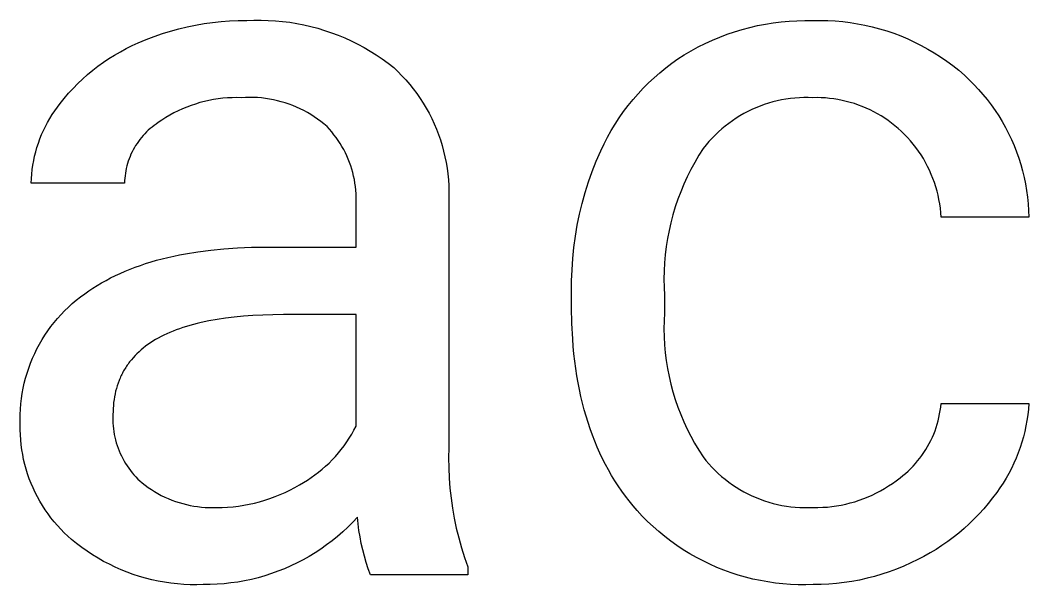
# Model space of a CAD drawing. Header units: millimetres. Extents: x -962 to 3068, y -237 to 2578.
# Drawn here: x 2942.04 to 2981.81, y 119.1 to 141.36 of the extents above; entities that cross this region are included whole.
import ezdxf

# ---------------------------------------------------------------- set-up
doc = ezdxf.new("R2010")
doc.units = ezdxf.units.MM
doc.header["$MEASUREMENT"] = 0
doc.layers.add('Domyślny', color=7, linetype='Continuous', true_color=0x000000)

msp = doc.modelspace()

# ---------------------------------------------------------------- linework, layer by layer
at = {"layer": 'Domyślny'}
for p, q in [((2948.953, 141.165), (2949.287, 141.222)), ((2949.287, 141.222), (2949.623, 141.268)), ((2949.623, 141.268), (2949.959, 141.304)), ((2949.959, 141.304), (2950.297, 141.328)), ((2950.297, 141.328), (2950.636, 141.34)), ((2950.636, 141.34), (2950.974, 141.342)), ((2950.974, 141.342), (2951.257, 141.354)), ((2951.257, 141.354), (2951.54, 141.357)), ((2951.54, 141.357), (2951.822, 141.349)), ((2951.822, 141.349), (2952.105, 141.333)), ((2952.105, 141.333), (2952.386, 141.307)), ((2952.386, 141.307), (2952.667, 141.272)), ((2952.667, 141.272), (2952.946, 141.227)), ((2952.946, 141.227), (2953.224, 141.173)), ((2971.426, 141.201), (2971.735, 141.251)), ((2971.735, 141.251), (2972.045, 141.29)), ((2972.045, 141.29), (2972.357, 141.319)), ((2972.357, 141.319), (2972.669, 141.337)), ((2972.669, 141.337), (2972.982, 141.345)), ((2972.982, 141.345), (2973.294, 141.342)), ((2973.294, 141.342), (2973.59, 141.347)), ((2973.59, 141.347), (2973.886, 141.342)), ((2973.886, 141.342), (2974.182, 141.326)), ((2974.182, 141.326), (2974.476, 141.3)), ((2974.476, 141.3), (2974.77, 141.264)), ((2974.77, 141.264), (2975.062, 141.218)), ((2975.062, 141.218), (2975.353, 141.162)), ((2947.323, 140.716), (2947.643, 140.827)), ((2947.643, 140.827), (2947.966, 140.928)), ((2947.966, 140.928), (2948.292, 141.017)), ((2948.292, 141.017), (2948.622, 141.097)), ((2948.622, 141.097), (2948.953, 141.165)), ((2953.224, 141.173), (2953.499, 141.109)), ((2953.499, 141.109), (2953.773, 141.037)), ((2953.773, 141.037), (2954.043, 140.955)), ((2954.043, 140.955), (2954.311, 140.864)), ((2954.311, 140.864), (2954.576, 140.765)), ((2969.917, 140.799), (2970.213, 140.9)), ((2970.213, 140.9), (2970.512, 140.99)), ((2970.512, 140.99), (2970.814, 141.071)), ((2970.814, 141.071), (2971.119, 141.141)), ((2971.119, 141.141), (2971.426, 141.201)), ((2975.353, 141.162), (2975.641, 141.096)), ((2975.641, 141.096), (2975.927, 141.02)), ((2975.927, 141.02), (2976.211, 140.934)), ((2976.211, 140.934), (2976.491, 140.839)), ((2976.491, 140.839), (2976.767, 140.734)), ((2946.455, 140.354), (2946.695, 140.462)), ((2946.695, 140.462), (2947.007, 140.594)), ((2947.007, 140.594), (2947.323, 140.716)), ((2954.576, 140.765), (2954.837, 140.656)), ((2954.837, 140.656), (2955.094, 140.539)), ((2955.094, 140.539), (2955.348, 140.413)), ((2968.77, 140.3), (2969.051, 140.439)), ((2969.051, 140.439), (2969.335, 140.569)), ((2969.335, 140.569), (2969.624, 140.689)), ((2969.624, 140.689), (2969.917, 140.799)), ((2976.767, 140.734), (2977.04, 140.619)), ((2977.04, 140.619), (2977.309, 140.495)), ((2977.309, 140.495), (2977.573, 140.362)), ((2945.759, 139.982), (2945.987, 140.114)), ((2945.987, 140.114), (2946.219, 140.238)), ((2946.219, 140.238), (2946.455, 140.354)), ((2955.348, 140.413), (2955.597, 140.279)), ((2955.597, 140.279), (2955.841, 140.137)), ((2955.841, 140.137), (2956.081, 139.986)), ((2968.225, 139.994), (2968.495, 140.152)), ((2968.495, 140.152), (2968.77, 140.3)), ((2977.573, 140.362), (2977.833, 140.22)), ((2977.833, 140.22), (2978.087, 140.069)), ((2978.087, 140.069), (2978.336, 139.909)), ((2945.105, 139.542), (2945.318, 139.696)), ((2945.318, 139.696), (2945.536, 139.843)), ((2945.536, 139.843), (2945.759, 139.982)), ((2956.081, 139.986), (2956.315, 139.828)), ((2956.315, 139.828), (2956.544, 139.661)), ((2956.544, 139.661), (2956.767, 139.488)), ((2967.493, 139.476), (2967.731, 139.657)), ((2967.731, 139.657), (2967.975, 139.83)), ((2967.975, 139.83), (2968.225, 139.994)), ((2978.336, 139.909), (2978.58, 139.741)), ((2978.58, 139.741), (2978.818, 139.565)), ((2944.695, 139.212), (2944.897, 139.381)), ((2944.897, 139.381), (2945.105, 139.542)), ((2956.767, 139.488), (2956.933, 139.33)), ((2956.933, 139.33), (2957.094, 139.167)), ((2967.035, 139.089), (2967.261, 139.286)), ((2967.261, 139.286), (2967.493, 139.476)), ((2978.818, 139.565), (2979.049, 139.38)), ((2979.049, 139.38), (2979.274, 139.188)), ((2944.124, 138.668), (2944.308, 138.856)), ((2944.308, 138.856), (2944.498, 139.037)), ((2944.498, 139.037), (2944.695, 139.212)), ((2957.094, 139.167), (2957.249, 138.999)), ((2957.249, 138.999), (2957.398, 138.825)), ((2957.398, 138.825), (2957.541, 138.647)), ((2966.606, 138.673), (2966.817, 138.885)), ((2966.817, 138.885), (2967.035, 139.089)), ((2979.274, 139.188), (2979.466, 139.008)), ((2979.466, 139.008), (2979.652, 138.822)), ((2943.775, 138.274), (2943.946, 138.474)), ((2943.946, 138.474), (2944.124, 138.668)), ((2957.541, 138.647), (2957.678, 138.463)), ((2957.678, 138.463), (2957.809, 138.275)), ((2966.205, 138.228), (2966.402, 138.454)), ((2966.402, 138.454), (2966.606, 138.673)), ((2979.652, 138.822), (2979.832, 138.63)), ((2979.832, 138.63), (2980.005, 138.431)), ((2980.005, 138.431), (2980.171, 138.227)), ((2943.502, 137.927), (2943.611, 138.068)), ((2943.611, 138.068), (2943.775, 138.274)), ((2948.948, 138.052), (2948.774, 137.993)), ((2949.124, 138.105), (2948.948, 138.052)), ((2949.301, 138.151), (2949.124, 138.105)), ((2949.48, 138.192), (2949.301, 138.151)), ((2949.661, 138.226), (2949.48, 138.192)), ((2949.842, 138.254), (2949.661, 138.226)), ((2950.024, 138.276), (2949.842, 138.254)), ((2950.207, 138.292), (2950.024, 138.276)), ((2950.391, 138.301), (2950.207, 138.292)), ((2950.574, 138.304), (2950.391, 138.301)), ((2950.758, 138.301), (2950.574, 138.304)), ((2950.917, 138.31), (2950.758, 138.301)), ((2951.076, 138.313), (2950.917, 138.31)), ((2951.235, 138.311), (2951.076, 138.313)), ((2951.394, 138.304), (2951.235, 138.311)), ((2951.553, 138.29), (2951.394, 138.304)), ((2951.711, 138.272), (2951.553, 138.29)), ((2951.868, 138.248), (2951.711, 138.272)), ((2952.025, 138.218), (2951.868, 138.248)), ((2952.18, 138.183), (2952.025, 138.218)), ((2952.334, 138.143), (2952.18, 138.183)), ((2952.487, 138.097), (2952.334, 138.143)), ((2952.638, 138.046), (2952.487, 138.097)), ((2952.787, 137.99), (2952.638, 138.046)), ((2957.809, 138.275), (2957.933, 138.083)), ((2957.933, 138.083), (2958.05, 137.887)), ((2966.017, 137.996), (2966.205, 138.228)), ((2971.381, 138.03), (2971.214, 137.97)), ((2971.549, 138.085), (2971.381, 138.03)), ((2971.719, 138.133), (2971.549, 138.085)), ((2971.89, 138.176), (2971.719, 138.133)), ((2972.063, 138.213), (2971.89, 138.176)), ((2972.237, 138.244), (2972.063, 138.213)), ((2972.412, 138.268), (2972.237, 138.244)), ((2972.588, 138.287), (2972.412, 138.268)), ((2972.764, 138.3), (2972.588, 138.287)), ((2972.941, 138.306), (2972.764, 138.3)), ((2973.118, 138.307), (2972.941, 138.306)), ((2973.294, 138.301), (2973.118, 138.307)), ((2973.461, 138.303), (2973.294, 138.301)), ((2973.627, 138.299), (2973.461, 138.303)), ((2973.793, 138.289), (2973.627, 138.299)), ((2973.959, 138.274), (2973.793, 138.289)), ((2974.124, 138.253), (2973.959, 138.274)), ((2974.288, 138.227), (2974.124, 138.253)), ((2974.452, 138.195), (2974.288, 138.227)), ((2974.614, 138.157), (2974.452, 138.195)), ((2974.775, 138.115), (2974.614, 138.157)), ((2974.934, 138.066), (2974.775, 138.115)), ((2975.092, 138.012), (2974.934, 138.066)), ((2980.171, 138.227), (2980.33, 138.017)), ((2943.203, 137.482), (2943.298, 137.634)), ((2943.298, 137.634), (2943.397, 137.782)), ((2943.397, 137.782), (2943.502, 137.927)), ((2948.102, 137.7), (2947.941, 137.612)), ((2948.266, 137.782), (2948.102, 137.7)), ((2948.433, 137.858), (2948.266, 137.782)), ((2948.603, 137.928), (2948.433, 137.858)), ((2948.774, 137.993), (2948.603, 137.928)), ((2952.934, 137.929), (2952.787, 137.99)), ((2953.078, 137.862), (2952.934, 137.929)), ((2953.221, 137.791), (2953.078, 137.862)), ((2953.361, 137.715), (2953.221, 137.791)), ((2953.498, 137.634), (2953.361, 137.715)), ((2953.632, 137.548), (2953.498, 137.634)), ((2958.05, 137.887), (2958.161, 137.686)), ((2958.161, 137.686), (2958.265, 137.482)), ((2965.664, 137.513), (2965.836, 137.757)), ((2965.836, 137.757), (2966.017, 137.996)), ((2970.573, 137.673), (2970.42, 137.585)), ((2970.73, 137.755), (2970.573, 137.673)), ((2970.889, 137.832), (2970.73, 137.755)), ((2971.05, 137.904), (2970.889, 137.832)), ((2971.214, 137.97), (2971.05, 137.904)), ((2975.247, 137.953), (2975.092, 138.012)), ((2975.401, 137.889), (2975.247, 137.953)), ((2975.552, 137.82), (2975.401, 137.889)), ((2975.701, 137.745), (2975.552, 137.82)), ((2975.847, 137.665), (2975.701, 137.745)), ((2975.99, 137.581), (2975.847, 137.665)), ((2980.33, 138.017), (2980.482, 137.802)), ((2980.482, 137.802), (2980.627, 137.582)), ((2943.031, 137.169), (2943.115, 137.327)), ((2943.115, 137.327), (2943.203, 137.482)), ((2947.395, 137.262), (2947.315, 137.205)), ((2947.476, 137.317), (2947.395, 137.262)), ((2947.628, 137.42), (2947.476, 137.317)), ((2947.782, 137.519), (2947.628, 137.42)), ((2947.941, 137.612), (2947.782, 137.519)), ((2953.763, 137.458), (2953.632, 137.548)), ((2953.891, 137.363), (2953.763, 137.458)), ((2954.016, 137.264), (2953.891, 137.363)), ((2954.137, 137.161), (2954.016, 137.264)), ((2958.265, 137.482), (2958.362, 137.275)), ((2958.362, 137.275), (2958.452, 137.065)), ((2965.345, 137.006), (2965.5, 137.262)), ((2965.5, 137.262), (2965.664, 137.513)), ((2969.979, 137.29), (2969.84, 137.182)), ((2970.123, 137.394), (2969.979, 137.29)), ((2970.27, 137.492), (2970.123, 137.394)), ((2970.42, 137.585), (2970.27, 137.492)), ((2976.131, 137.492), (2975.99, 137.581)), ((2976.268, 137.398), (2976.131, 137.492)), ((2976.402, 137.299), (2976.268, 137.398)), ((2976.533, 137.196), (2976.402, 137.299)), ((2980.627, 137.582), (2980.763, 137.357)), ((2980.763, 137.357), (2980.892, 137.127)), ((2942.814, 136.679), (2942.881, 136.845)), ((2942.881, 136.845), (2942.953, 137.008)), ((2942.953, 137.008), (2943.031, 137.169)), ((2946.95, 136.881), (2946.884, 136.809)), ((2947.018, 136.95), (2946.95, 136.881)), ((2947.089, 137.018), (2947.018, 136.95)), ((2947.163, 137.083), (2947.089, 137.018)), ((2947.238, 137.145), (2947.163, 137.083)), ((2947.315, 137.205), (2947.238, 137.145)), ((2954.232, 137.058), (2954.137, 137.161)), ((2954.324, 136.952), (2954.232, 137.058)), ((2954.412, 136.843), (2954.324, 136.952)), ((2954.497, 136.731), (2954.412, 136.843)), ((2958.452, 137.065), (2958.534, 136.851)), ((2958.534, 136.851), (2958.609, 136.635)), ((2965.199, 136.745), (2965.345, 137.006)), ((2969.572, 136.952), (2969.444, 136.83)), ((2969.704, 137.069), (2969.572, 136.952)), ((2969.84, 137.182), (2969.704, 137.069)), ((2976.66, 137.088), (2976.533, 137.196)), ((2976.784, 136.977), (2976.66, 137.088)), ((2976.908, 136.856), (2976.784, 136.977)), ((2977.029, 136.731), (2976.908, 136.856)), ((2980.892, 137.127), (2981.013, 136.893)), ((2981.013, 136.893), (2981.126, 136.656)), ((2942.698, 136.341), (2942.753, 136.511)), ((2942.753, 136.511), (2942.814, 136.679)), ((2946.644, 136.499), (2946.591, 136.417)), ((2946.7, 136.58), (2946.644, 136.499)), ((2946.758, 136.658), (2946.7, 136.58)), ((2946.82, 136.734), (2946.758, 136.658)), ((2946.884, 136.809), (2946.82, 136.734)), ((2954.577, 136.617), (2954.497, 136.731)), ((2954.654, 136.499), (2954.577, 136.617)), ((2954.727, 136.379), (2954.654, 136.499)), ((2958.609, 136.635), (2958.677, 136.416)), ((2964.933, 136.209), (2965.061, 136.48)), ((2965.061, 136.48), (2965.199, 136.745)), ((2969.086, 136.438), (2968.976, 136.3)), ((2969.201, 136.573), (2969.086, 136.438)), ((2969.32, 136.703), (2969.201, 136.573)), ((2969.444, 136.83), (2969.32, 136.703)), ((2977.145, 136.601), (2977.029, 136.731)), ((2977.256, 136.468), (2977.145, 136.601)), ((2977.363, 136.331), (2977.256, 136.468)), ((2981.126, 136.656), (2981.231, 136.414)), ((2942.606, 135.996), (2942.649, 136.169)), ((2942.649, 136.169), (2942.698, 136.341)), ((2946.406, 136.072), (2946.368, 135.982)), ((2946.448, 136.161), (2946.406, 136.072)), ((2946.493, 136.248), (2946.448, 136.161)), ((2946.54, 136.333), (2946.493, 136.248)), ((2946.591, 136.417), (2946.54, 136.333)), ((2954.795, 136.257), (2954.727, 136.379)), ((2954.86, 136.133), (2954.795, 136.257)), ((2954.92, 136.006), (2954.86, 136.133)), ((2958.677, 136.416), (2958.737, 136.195)), ((2958.737, 136.195), (2958.79, 135.973)), ((2964.758, 135.804), (2964.933, 136.209)), ((2968.976, 136.3), (2968.804, 136.029)), ((2977.465, 136.19), (2977.363, 136.331)), ((2977.562, 136.046), (2977.465, 136.19)), ((2977.654, 135.899), (2977.562, 136.046)), ((2981.231, 136.414), (2981.328, 136.169)), ((2981.328, 136.169), (2981.416, 135.921)), ((2942.513, 135.468), (2942.538, 135.645)), ((2942.538, 135.645), (2942.569, 135.821)), ((2942.569, 135.821), (2942.606, 135.996)), ((2946.27, 135.705), (2946.244, 135.611)), ((2946.3, 135.799), (2946.27, 135.705)), ((2946.332, 135.891), (2946.3, 135.799)), ((2946.368, 135.982), (2946.332, 135.891)), ((2954.975, 135.877), (2954.92, 136.006)), ((2955.027, 135.747), (2954.975, 135.877)), ((2955.074, 135.615), (2955.027, 135.747)), ((2958.79, 135.973), (2958.835, 135.748)), ((2958.835, 135.748), (2958.872, 135.522)), ((2964.597, 135.394), (2964.758, 135.804)), ((2968.641, 135.752), (2968.488, 135.471)), ((2968.804, 136.029), (2968.641, 135.752)), ((2977.74, 135.748), (2977.654, 135.899)), ((2977.822, 135.594), (2977.74, 135.748)), ((2981.416, 135.921), (2981.495, 135.67)), ((2981.495, 135.67), (2981.566, 135.416)), ((2942.482, 135.112), (2942.494, 135.29)), ((2942.494, 135.29), (2942.513, 135.468)), ((2946.185, 135.323), (2946.172, 135.226)), ((2946.201, 135.42), (2946.185, 135.323)), ((2946.221, 135.516), (2946.201, 135.42)), ((2946.244, 135.611), (2946.221, 135.516)), ((2955.116, 135.481), (2955.074, 135.615)), ((2955.154, 135.346), (2955.116, 135.481)), ((2955.187, 135.21), (2955.154, 135.346)), ((2958.872, 135.522), (2958.902, 135.295)), ((2958.902, 135.295), (2958.923, 135.067)), ((2964.45, 134.978), (2964.597, 135.394)), ((2968.488, 135.471), (2968.345, 135.184)), ((2977.898, 135.438), (2977.822, 135.594)), ((2977.968, 135.279), (2977.898, 135.438)), ((2978.033, 135.118), (2977.968, 135.279)), ((2981.566, 135.416), (2981.628, 135.16)), ((2942.475, 134.934), (2942.482, 135.112)), ((2946.152, 134.934), (2942.475, 134.934)), ((2946.155, 135.031), (2946.152, 134.934)), ((2946.162, 135.129), (2946.155, 135.031)), ((2946.172, 135.226), (2946.162, 135.129)), ((2955.215, 135.073), (2955.187, 135.21)), ((2955.239, 134.935), (2955.215, 135.073)), ((2955.258, 134.796), (2955.239, 134.935)), ((2958.923, 135.067), (2958.937, 134.839)), ((2964.317, 134.557), (2964.45, 134.978)), ((2968.211, 134.892), (2968.087, 134.596)), ((2968.345, 135.184), (2968.211, 134.892)), ((2978.092, 134.955), (2978.033, 135.118)), ((2978.145, 134.789), (2978.092, 134.955)), ((2981.628, 135.16), (2981.681, 134.903)), ((2981.681, 134.903), (2981.726, 134.643)), ((2955.273, 134.656), (2955.258, 134.796)), ((2955.283, 134.517), (2955.273, 134.656)), ((2955.288, 134.376), (2955.283, 134.517)), ((2958.937, 134.839), (2958.944, 134.61)), ((2958.944, 134.61), (2958.942, 134.381)), ((2964.199, 134.132), (2964.317, 134.557)), ((2968.087, 134.596), (2967.974, 134.296)), ((2978.193, 134.622), (2978.145, 134.789)), ((2978.235, 134.454), (2978.193, 134.622)), ((2978.271, 134.284), (2978.235, 134.454)), ((2981.726, 134.643), (2981.761, 134.382)), ((2955.283, 134.096), (2955.288, 134.236)), ((2955.283, 132.409), (2955.283, 134.096)), ((2955.288, 134.236), (2955.288, 134.376)), ((2958.942, 134.381), (2958.942, 124.504)), ((2964.096, 133.704), (2964.199, 134.132)), ((2967.974, 134.296), (2967.871, 133.992)), ((2978.301, 134.113), (2978.271, 134.284)), ((2978.325, 133.94), (2978.301, 134.113)), ((2981.761, 134.382), (2981.788, 134.12)), ((2981.788, 134.12), (2981.806, 133.857)), ((2964.006, 133.272), (2964.096, 133.704)), ((2967.778, 133.685), (2967.696, 133.374)), ((2967.871, 133.992), (2967.778, 133.685)), ((2978.343, 133.768), (2978.325, 133.94)), ((2978.355, 133.594), (2978.343, 133.768)), ((2981.806, 133.857), (2981.814, 133.594)), ((2963.932, 132.837), (2964.006, 133.272)), ((2967.696, 133.374), (2967.625, 133.062)), ((2981.814, 133.594), (2978.355, 133.594)), ((2967.625, 133.062), (2967.564, 132.746)), ((2963.873, 132.4), (2963.932, 132.837)), ((2967.564, 132.746), (2967.514, 132.43)), ((2948.091, 132.057), (2948.324, 132.106)), ((2948.324, 132.106), (2948.562, 132.151)), ((2948.562, 132.151), (2949.049, 132.23)), ((2949.049, 132.23), (2949.552, 132.294)), ((2949.552, 132.294), (2950.071, 132.345)), ((2950.071, 132.345), (2950.606, 132.381)), ((2950.606, 132.381), (2951.158, 132.402)), ((2951.158, 132.402), (2951.726, 132.409)), ((2951.726, 132.409), (2955.283, 132.409)), ((2963.829, 131.961), (2963.873, 132.4)), ((2967.475, 132.111), (2967.447, 131.791)), ((2967.514, 132.43), (2967.475, 132.111)), ((2946.57, 131.617), (2946.776, 131.691)), ((2946.776, 131.691), (2946.985, 131.761)), ((2946.985, 131.761), (2947.198, 131.827)), ((2947.198, 131.827), (2947.415, 131.89)), ((2947.415, 131.89), (2947.636, 131.95)), ((2947.636, 131.95), (2947.862, 132.005)), ((2947.862, 132.005), (2948.091, 132.057)), ((2963.799, 131.521), (2963.829, 131.961)), ((2967.447, 131.791), (2967.43, 131.471)), ((2945.605, 131.195), (2945.79, 131.287)), ((2945.79, 131.287), (2945.979, 131.375)), ((2945.979, 131.375), (2946.172, 131.459)), ((2946.172, 131.459), (2946.369, 131.54)), ((2946.369, 131.54), (2946.57, 131.617)), ((2963.785, 131.081), (2963.799, 131.521)), ((2967.43, 131.471), (2967.424, 131.15)), ((2944.906, 130.793), (2945.075, 130.899)), ((2945.075, 130.899), (2945.248, 131.001)), ((2945.248, 131.001), (2945.425, 131.1)), ((2945.425, 131.1), (2945.605, 131.195)), ((2963.785, 130.64), (2963.785, 131.081)), ((2967.424, 131.15), (2967.428, 130.829)), ((2944.414, 130.448), (2944.581, 130.57)), ((2944.581, 130.57), (2944.741, 130.683)), ((2944.741, 130.683), (2944.906, 130.793)), ((2963.785, 130.025), (2963.785, 130.64)), ((2967.428, 130.829), (2967.444, 130.509)), ((2967.444, 130.509), (2967.444, 129.82)), ((2943.939, 130.047), (2944.093, 130.186)), ((2944.093, 130.186), (2944.251, 130.32)), ((2944.251, 130.32), (2944.414, 130.448)), ((2943.509, 129.6), (2943.647, 129.754)), ((2943.647, 129.754), (2943.791, 129.903)), ((2943.791, 129.903), (2943.939, 130.047)), ((2950.842, 129.687), (2950.482, 129.652)), ((2951.217, 129.714), (2950.842, 129.687)), ((2951.604, 129.733), (2951.217, 129.714)), ((2952.004, 129.745), (2951.604, 129.733)), ((2952.418, 129.749), (2952.004, 129.745)), ((2955.283, 129.749), (2952.418, 129.749)), ((2955.283, 125.354), (2955.283, 129.749)), ((2963.795, 129.399), (2963.785, 130.025)), ((2967.444, 129.82), (2967.429, 129.505)), ((2943.126, 129.111), (2943.248, 129.279)), ((2943.248, 129.279), (2943.376, 129.442)), ((2943.376, 129.442), (2943.509, 129.6)), ((2948.591, 129.283), (2948.455, 129.24)), ((2948.731, 129.324), (2948.591, 129.283)), ((2948.874, 129.364), (2948.731, 129.324)), ((2949.02, 129.401), (2948.874, 129.364)), ((2949.169, 129.437), (2949.02, 129.401)), ((2949.477, 129.502), (2949.169, 129.437)), ((2949.799, 129.56), (2949.477, 129.502)), ((2950.134, 129.61), (2949.799, 129.56)), ((2950.482, 129.652), (2950.134, 129.61)), ((2963.826, 128.79), (2963.795, 129.399)), ((2967.429, 129.505), (2967.426, 129.19)), ((2942.901, 128.765), (2943.01, 128.94)), ((2943.01, 128.94), (2943.126, 129.111)), ((2947.594, 128.883), (2947.484, 128.824)), ((2947.707, 128.94), (2947.594, 128.883)), ((2947.824, 128.994), (2947.707, 128.94)), ((2947.943, 129.047), (2947.824, 128.994)), ((2948.066, 129.098), (2947.943, 129.047)), ((2948.193, 129.147), (2948.066, 129.098)), ((2948.322, 129.194), (2948.193, 129.147)), ((2948.455, 129.24), (2948.322, 129.194)), ((2967.426, 129.19), (2967.433, 128.875)), ((2942.699, 128.403), (2942.797, 128.586)), ((2942.797, 128.586), (2942.901, 128.765)), ((2946.984, 128.502), (2946.893, 128.432)), ((2947.077, 128.57), (2946.984, 128.502)), ((2947.174, 128.636), (2947.077, 128.57)), ((2947.274, 128.701), (2947.174, 128.636)), ((2947.377, 128.763), (2947.274, 128.701)), ((2947.484, 128.824), (2947.377, 128.763)), ((2963.848, 128.492), (2963.826, 128.79)), ((2963.876, 128.198), (2963.848, 128.492)), ((2967.433, 128.875), (2967.45, 128.561)), ((2967.45, 128.561), (2967.479, 128.247)), ((2942.523, 128.029), (2942.608, 128.217)), ((2942.608, 128.217), (2942.699, 128.403)), ((2946.565, 128.131), (2946.491, 128.052)), ((2946.642, 128.209), (2946.565, 128.131)), ((2946.723, 128.285), (2946.642, 128.209)), ((2946.806, 128.359), (2946.723, 128.285)), ((2946.893, 128.432), (2946.806, 128.359)), ((2963.909, 127.909), (2963.876, 128.198)), ((2967.479, 128.247), (2967.518, 127.934)), ((2942.373, 127.643), (2942.445, 127.837)), ((2942.445, 127.837), (2942.523, 128.029)), ((2946.229, 127.713), (2946.2, 127.668)), ((2946.259, 127.757), (2946.229, 127.713)), ((2946.29, 127.8), (2946.259, 127.757)), ((2946.321, 127.843), (2946.29, 127.8)), ((2946.354, 127.886), (2946.321, 127.843)), ((2946.387, 127.928), (2946.354, 127.886)), ((2946.421, 127.97), (2946.387, 127.928)), ((2946.491, 128.052), (2946.421, 127.97)), ((2963.947, 127.623), (2963.909, 127.909)), ((2967.518, 127.934), (2967.568, 127.623)), ((2942.25, 127.248), (2942.308, 127.446)), ((2942.308, 127.446), (2942.373, 127.643)), ((2945.996, 127.295), (2945.975, 127.246)), ((2946.019, 127.343), (2945.996, 127.295)), ((2946.042, 127.391), (2946.019, 127.343)), ((2946.066, 127.439), (2946.042, 127.391)), ((2946.091, 127.486), (2946.066, 127.439)), ((2946.117, 127.532), (2946.091, 127.486)), ((2946.144, 127.578), (2946.117, 127.532)), ((2946.171, 127.623), (2946.144, 127.578)), ((2946.2, 127.668), (2946.171, 127.623)), ((2963.99, 127.342), (2963.947, 127.623)), ((2964.037, 127.065), (2963.99, 127.342)), ((2967.568, 127.623), (2967.628, 127.314)), ((2967.628, 127.314), (2967.699, 127.007)), ((2942.154, 126.845), (2942.199, 127.047)), ((2942.199, 127.047), (2942.25, 127.248)), ((2945.861, 126.943), (2945.83, 126.838)), ((2945.896, 127.046), (2945.861, 126.943)), ((2945.934, 127.147), (2945.896, 127.046)), ((2945.954, 127.197), (2945.934, 127.147)), ((2945.975, 127.246), (2945.954, 127.197)), ((2964.09, 126.792), (2964.037, 127.065)), ((2967.699, 127.007), (2967.781, 126.703)), ((2942.087, 126.437), (2942.117, 126.641)), ((2942.117, 126.641), (2942.154, 126.845)), ((2945.756, 126.512), (2945.738, 126.4)), ((2945.778, 126.623), (2945.756, 126.512)), ((2945.802, 126.732), (2945.778, 126.623)), ((2945.83, 126.838), (2945.802, 126.732)), ((2964.148, 126.523), (2964.09, 126.792)), ((2964.211, 126.258), (2964.148, 126.523)), ((2967.781, 126.703), (2967.873, 126.401)), ((2942.047, 126.025), (2942.063, 126.231)), ((2942.063, 126.231), (2942.087, 126.437)), ((2945.712, 126.169), (2945.704, 126.05)), ((2945.723, 126.285), (2945.712, 126.169)), ((2945.738, 126.4), (2945.723, 126.285)), ((2964.279, 125.998), (2964.211, 126.258)), ((2967.873, 126.401), (2967.975, 126.103)), ((2967.975, 126.103), (2968.087, 125.809)), ((2978.322, 125.968), (2978.34, 126.104)), ((2978.34, 126.104), (2978.355, 126.241)), ((2978.355, 126.241), (2981.814, 126.241)), ((2981.814, 126.241), (2981.797, 126.02)), ((2942.036, 125.611), (2942.038, 125.818)), ((2942.038, 125.818), (2942.047, 126.025)), ((2945.697, 125.808), (2945.693, 125.696)), ((2945.699, 125.93), (2945.697, 125.808)), ((2945.704, 126.05), (2945.699, 125.93)), ((2964.352, 125.742), (2964.279, 125.998)), ((2964.431, 125.49), (2964.352, 125.742)), ((2968.087, 125.809), (2968.21, 125.519)), ((2978.271, 125.697), (2978.298, 125.832)), ((2978.298, 125.832), (2978.322, 125.968)), ((2981.772, 125.8), (2981.74, 125.581)), ((2981.797, 126.02), (2981.772, 125.8)), ((2942.042, 125.404), (2942.036, 125.611)), ((2942.04, 125.207), (2942.042, 125.404)), ((2945.693, 125.696), (2945.693, 125.584)), ((2945.693, 125.584), (2945.697, 125.472)), ((2945.697, 125.472), (2945.704, 125.36)), ((2945.704, 125.36), (2945.716, 125.248)), ((2955.199, 125.193), (2955.283, 125.354)), ((2964.514, 125.242), (2964.431, 125.49)), ((2968.21, 125.519), (2968.342, 125.233)), ((2978.16, 125.299), (2978.202, 125.431)), ((2978.202, 125.431), (2978.238, 125.563)), ((2978.238, 125.563), (2978.271, 125.697)), ((2981.7, 125.362), (2981.653, 125.146)), ((2981.74, 125.581), (2981.7, 125.362)), ((2942.046, 125.011), (2942.04, 125.207)), ((2942.058, 124.814), (2942.046, 125.011)), ((2945.716, 125.248), (2945.73, 125.137)), ((2945.73, 125.137), (2945.749, 125.026)), ((2945.749, 125.026), (2945.771, 124.916)), ((2945.771, 124.916), (2945.798, 124.807)), ((2955.015, 124.88), (2955.11, 125.035)), ((2955.11, 125.035), (2955.199, 125.193)), ((2964.602, 124.998), (2964.514, 125.242)), ((2964.695, 124.759), (2964.602, 124.998)), ((2968.342, 125.233), (2968.484, 124.951)), ((2968.484, 124.951), (2968.635, 124.675)), ((2977.952, 124.789), (2978.01, 124.914)), ((2978.01, 124.914), (2978.065, 125.041)), ((2978.065, 125.041), (2978.115, 125.169)), ((2978.115, 125.169), (2978.16, 125.299)), ((2981.599, 124.93), (2981.538, 124.717)), ((2981.653, 125.146), (2981.599, 124.93)), ((2942.077, 124.618), (2942.058, 124.814)), ((2942.103, 124.423), (2942.077, 124.618)), ((2945.798, 124.807), (2945.827, 124.699)), ((2945.827, 124.699), (2945.861, 124.592)), ((2945.861, 124.592), (2945.897, 124.486)), ((2954.701, 124.435), (2954.811, 124.58)), ((2954.811, 124.58), (2954.916, 124.728)), ((2954.916, 124.728), (2955.015, 124.88)), ((2964.793, 124.524), (2964.695, 124.759)), ((2964.897, 124.293), (2964.793, 124.524)), ((2968.635, 124.675), (2968.796, 124.404)), ((2977.752, 124.428), (2977.822, 124.546)), ((2977.822, 124.546), (2977.889, 124.667)), ((2977.889, 124.667), (2977.952, 124.789)), ((2981.469, 124.506), (2981.394, 124.298)), ((2981.538, 124.717), (2981.469, 124.506)), ((2942.135, 124.229), (2942.103, 124.423)), ((2942.174, 124.036), (2942.135, 124.229)), ((2945.897, 124.486), (2945.938, 124.381)), ((2945.938, 124.381), (2945.982, 124.278)), ((2945.982, 124.278), (2946.029, 124.176)), ((2946.029, 124.176), (2946.08, 124.076)), ((2954.344, 124.025), (2954.467, 124.158)), ((2954.467, 124.158), (2954.587, 124.294)), ((2954.587, 124.294), (2954.701, 124.435)), ((2958.942, 124.504), (2958.933, 124.105)), ((2965.005, 124.066), (2964.897, 124.293)), ((2968.796, 124.404), (2968.966, 124.139)), ((2968.966, 124.139), (2969.077, 124)), ((2977.516, 124.089), (2977.599, 124.199)), ((2977.599, 124.199), (2977.677, 124.312)), ((2977.677, 124.312), (2977.752, 124.428)), ((2981.394, 124.298), (2981.311, 124.092)), ((2942.22, 123.845), (2942.174, 124.036)), ((2942.272, 123.655), (2942.22, 123.845)), ((2946.08, 124.076), (2946.134, 123.978)), ((2946.134, 123.978), (2946.192, 123.882)), ((2946.192, 123.882), (2946.252, 123.787)), ((2946.252, 123.787), (2946.316, 123.695)), ((2953.947, 123.652), (2954.083, 123.772)), ((2954.083, 123.772), (2954.216, 123.896)), ((2954.216, 123.896), (2954.344, 124.025)), ((2958.933, 124.105), (2958.937, 123.706)), ((2965.119, 123.844), (2965.005, 124.066)), ((2965.237, 123.625), (2965.119, 123.844)), ((2969.077, 124), (2969.193, 123.865)), ((2969.193, 123.865), (2969.313, 123.735)), ((2969.313, 123.735), (2969.438, 123.608)), ((2977.151, 123.676), (2977.248, 123.775)), ((2977.248, 123.775), (2977.341, 123.876)), ((2977.341, 123.876), (2977.43, 123.981)), ((2977.43, 123.981), (2977.516, 124.089)), ((2981.222, 123.889), (2981.126, 123.689)), ((2981.311, 124.092), (2981.222, 123.889)), ((2942.33, 123.467), (2942.272, 123.655)), ((2942.395, 123.281), (2942.33, 123.467)), ((2946.316, 123.695), (2946.383, 123.605)), ((2946.383, 123.605), (2946.453, 123.517)), ((2946.453, 123.517), (2946.525, 123.432)), ((2946.525, 123.432), (2946.601, 123.349)), ((2946.601, 123.349), (2946.679, 123.268)), ((2953.363, 123.222), (2953.514, 123.322)), ((2953.514, 123.322), (2953.662, 123.427)), ((2953.662, 123.427), (2953.806, 123.538)), ((2953.806, 123.538), (2953.947, 123.652)), ((2958.937, 123.706), (2958.954, 123.307)), ((2965.361, 123.411), (2965.237, 123.625)), ((2965.489, 123.201), (2965.361, 123.411)), ((2969.438, 123.608), (2969.567, 123.486)), ((2969.567, 123.486), (2969.7, 123.369)), ((2969.7, 123.369), (2969.837, 123.256)), ((2976.589, 123.203), (2976.735, 123.316)), ((2976.735, 123.316), (2976.843, 123.401)), ((2976.843, 123.401), (2976.949, 123.489)), ((2976.949, 123.489), (2977.052, 123.581)), ((2977.052, 123.581), (2977.151, 123.676)), ((2981.024, 123.492), (2980.914, 123.299)), ((2981.126, 123.689), (2981.024, 123.492)), ((2942.466, 123.098), (2942.395, 123.281)), ((2942.544, 122.917), (2942.466, 123.098)), ((2942.627, 122.739), (2942.544, 122.917)), ((2946.679, 123.268), (2946.76, 123.191)), ((2946.76, 123.191), (2946.844, 123.116)), ((2946.844, 123.116), (2946.963, 123.023)), ((2946.963, 123.023), (2947.085, 122.935)), ((2947.085, 122.935), (2947.21, 122.851)), ((2952.675, 122.832), (2952.864, 122.932)), ((2952.864, 122.932), (2953.05, 123.037)), ((2953.05, 123.037), (2953.208, 123.127)), ((2953.208, 123.127), (2953.363, 123.222)), ((2958.954, 123.307), (2958.984, 122.909)), ((2965.623, 122.995), (2965.489, 123.201)), ((2965.761, 122.794), (2965.623, 122.995)), ((2969.837, 123.256), (2969.978, 123.148)), ((2969.978, 123.148), (2970.123, 123.044)), ((2970.123, 123.044), (2970.271, 122.946)), ((2970.271, 122.946), (2970.423, 122.853)), ((2976.129, 122.896), (2976.286, 122.993)), ((2976.286, 122.993), (2976.439, 123.096)), ((2976.439, 123.096), (2976.589, 123.203)), ((2980.677, 122.924), (2980.549, 122.743)), ((2980.799, 123.11), (2980.677, 122.924)), ((2980.914, 123.299), (2980.799, 123.11)), ((2942.717, 122.563), (2942.627, 122.739)), ((2942.812, 122.391), (2942.717, 122.563)), ((2947.21, 122.851), (2947.338, 122.771)), ((2947.338, 122.771), (2947.469, 122.695)), ((2947.469, 122.695), (2947.602, 122.624)), ((2947.602, 122.624), (2947.738, 122.558)), ((2947.738, 122.558), (2947.875, 122.496)), ((2951.888, 122.5), (2952.089, 122.573)), ((2952.089, 122.573), (2952.287, 122.653)), ((2952.287, 122.653), (2952.482, 122.739)), ((2952.482, 122.739), (2952.675, 122.832)), ((2958.984, 122.909), (2959.028, 122.512)), ((2965.905, 122.596), (2965.761, 122.794)), ((2966.054, 122.403), (2965.905, 122.596)), ((2970.423, 122.853), (2970.577, 122.766)), ((2970.577, 122.766), (2970.735, 122.683)), ((2970.735, 122.683), (2970.895, 122.607)), ((2970.895, 122.607), (2971.058, 122.535)), ((2971.058, 122.535), (2971.223, 122.47)), ((2975.301, 122.494), (2975.472, 122.563)), ((2975.472, 122.563), (2975.641, 122.638)), ((2975.641, 122.638), (2975.806, 122.718)), ((2975.806, 122.718), (2975.969, 122.804)), ((2975.969, 122.804), (2976.129, 122.896)), ((2980.386, 122.522), (2980.215, 122.305)), ((2980.549, 122.743), (2980.386, 122.522)), ((2942.914, 122.223), (2942.812, 122.391)), ((2943.021, 122.057), (2942.914, 122.223)), ((2947.875, 122.496), (2948.015, 122.439)), ((2948.015, 122.439), (2948.157, 122.387)), ((2948.157, 122.387), (2948.3, 122.34)), ((2948.3, 122.34), (2948.445, 122.298)), ((2948.445, 122.298), (2948.591, 122.261)), ((2948.591, 122.261), (2948.739, 122.229)), ((2948.739, 122.229), (2948.887, 122.201)), ((2948.887, 122.201), (2949.036, 122.179)), ((2949.036, 122.179), (2949.186, 122.162)), ((2949.186, 122.162), (2949.337, 122.151)), ((2949.337, 122.151), (2949.488, 122.144)), ((2949.488, 122.144), (2949.639, 122.143)), ((2949.639, 122.143), (2949.789, 122.146)), ((2949.789, 122.146), (2950.003, 122.15)), ((2950.003, 122.15), (2950.217, 122.161)), ((2950.217, 122.161), (2950.43, 122.178)), ((2950.43, 122.178), (2950.642, 122.203)), ((2950.642, 122.203), (2950.853, 122.235)), ((2950.853, 122.235), (2951.064, 122.274)), ((2951.064, 122.274), (2951.272, 122.32)), ((2951.272, 122.32), (2951.479, 122.373)), ((2951.479, 122.373), (2951.685, 122.433)), ((2951.685, 122.433), (2951.888, 122.5)), ((2959.028, 122.512), (2959.084, 122.116)), ((2966.207, 122.214), (2966.054, 122.403)), ((2966.366, 122.029), (2966.207, 122.214)), ((2971.223, 122.47), (2971.39, 122.41)), ((2971.39, 122.41), (2971.559, 122.356)), ((2971.559, 122.356), (2971.73, 122.308)), ((2971.73, 122.308), (2971.903, 122.266)), ((2971.903, 122.266), (2972.077, 122.23)), ((2972.077, 122.23), (2972.252, 122.199)), ((2972.252, 122.199), (2972.428, 122.175)), ((2972.428, 122.175), (2972.605, 122.157)), ((2972.605, 122.157), (2972.782, 122.145)), ((2972.782, 122.145), (2972.96, 122.14)), ((2972.96, 122.14), (2973.137, 122.14)), ((2973.137, 122.14), (2973.315, 122.146)), ((2973.315, 122.146), (2973.499, 122.146)), ((2973.499, 122.146), (2973.684, 122.153)), ((2973.684, 122.153), (2973.868, 122.165)), ((2973.868, 122.165), (2974.051, 122.185)), ((2974.051, 122.185), (2974.234, 122.21)), ((2974.234, 122.21), (2974.415, 122.242)), ((2974.415, 122.242), (2974.596, 122.28)), ((2974.596, 122.28), (2974.775, 122.324)), ((2974.775, 122.324), (2974.952, 122.375)), ((2974.952, 122.375), (2975.127, 122.432)), ((2975.127, 122.432), (2975.301, 122.494)), ((2980.215, 122.305), (2980.038, 122.095)), ((2943.134, 121.896), (2943.021, 122.057)), ((2943.252, 121.739), (2943.134, 121.896)), ((2943.375, 121.585), (2943.252, 121.739)), ((2955.343, 121.76), (2955.155, 121.561)), ((2955.366, 121.501), (2955.343, 121.76)), ((2959.084, 122.116), (2959.154, 121.723)), ((2959.154, 121.723), (2959.236, 121.333)), ((2966.57, 121.809), (2966.366, 122.029)), ((2966.781, 121.596), (2966.57, 121.809)), ((2979.853, 121.891), (2979.662, 121.692)), ((2980.038, 122.095), (2979.853, 121.891)), ((2943.504, 121.437), (2943.375, 121.585)), ((2943.637, 121.292), (2943.504, 121.437)), ((2954.961, 121.369), (2954.76, 121.183)), ((2955.155, 121.561), (2954.961, 121.369)), ((2955.398, 121.243), (2955.366, 121.501)), ((2959.236, 121.333), (2959.332, 120.945)), ((2966.999, 121.391), (2966.781, 121.596)), ((2967.224, 121.193), (2966.999, 121.391)), ((2979.465, 121.5), (2979.261, 121.315)), ((2979.662, 121.692), (2979.465, 121.5)), ((2943.776, 121.152), (2943.637, 121.292)), ((2943.919, 121.017), (2943.776, 121.152)), ((2944.067, 120.887), (2943.919, 121.017)), ((2954.553, 121.004), (2954.34, 120.832)), ((2954.76, 121.183), (2954.553, 121.004)), ((2955.438, 120.986), (2955.398, 121.243)), ((2955.487, 120.731), (2955.438, 120.986)), ((2959.332, 120.945), (2959.44, 120.56)), ((2967.455, 121.003), (2967.224, 121.193)), ((2967.693, 120.821), (2967.455, 121.003)), ((2978.836, 120.965), (2978.615, 120.801)), ((2979.051, 121.137), (2978.836, 120.965)), ((2979.261, 121.315), (2979.051, 121.137)), ((2944.264, 120.726), (2944.067, 120.887)), ((2944.467, 120.571), (2944.264, 120.726)), ((2944.675, 120.423), (2944.467, 120.571)), ((2954.122, 120.667), (2953.898, 120.509)), ((2954.34, 120.832), (2954.122, 120.667)), ((2955.545, 120.477), (2955.487, 120.731)), ((2959.44, 120.56), (2959.56, 120.18)), ((2967.937, 120.647), (2967.693, 120.821)), ((2968.187, 120.481), (2967.937, 120.647)), ((2978.389, 120.644), (2978.157, 120.495)), ((2978.615, 120.801), (2978.389, 120.644)), ((2944.888, 120.283), (2944.675, 120.423)), ((2945.106, 120.149), (2944.888, 120.283)), ((2945.328, 120.023), (2945.106, 120.149)), ((2953.435, 120.218), (2953.196, 120.084)), ((2953.669, 120.36), (2953.435, 120.218)), ((2953.898, 120.509), (2953.669, 120.36)), ((2955.61, 120.226), (2955.545, 120.477)), ((2955.684, 119.976), (2955.61, 120.226)), ((2959.56, 120.18), (2959.693, 119.803)), ((2968.442, 120.324), (2968.187, 120.481)), ((2968.702, 120.176), (2968.442, 120.324)), ((2968.968, 120.037), (2968.702, 120.176)), ((2977.68, 120.22), (2977.435, 120.094)), ((2977.921, 120.354), (2977.68, 120.22)), ((2978.157, 120.495), (2977.921, 120.354)), ((2945.554, 119.905), (2945.328, 120.023)), ((2945.784, 119.794), (2945.554, 119.905)), ((2946.017, 119.691), (2945.784, 119.794)), ((2952.707, 119.84), (2952.456, 119.731)), ((2952.954, 119.958), (2952.707, 119.84)), ((2953.196, 120.084), (2952.954, 119.958)), ((2955.766, 119.729), (2955.684, 119.976)), ((2959.693, 119.803), (2959.693, 119.486)), ((2969.238, 119.906), (2968.968, 120.037)), ((2969.512, 119.786), (2969.238, 119.906)), ((2969.79, 119.674), (2969.512, 119.786)), ((2976.883, 119.834), (2976.6, 119.718)), ((2977.161, 119.96), (2976.883, 119.834)), ((2977.435, 120.094), (2977.161, 119.96)), ((2946.254, 119.596), (2946.017, 119.691)), ((2946.494, 119.51), (2946.254, 119.596)), ((2946.736, 119.431), (2946.494, 119.51)), ((2946.982, 119.36), (2946.736, 119.431)), ((2947.229, 119.298), (2946.982, 119.36)), ((2951.42, 119.379), (2951.155, 119.313)), ((2951.683, 119.454), (2951.42, 119.379)), ((2951.944, 119.537), (2951.683, 119.454)), ((2952.201, 119.63), (2951.944, 119.537)), ((2952.456, 119.731), (2952.201, 119.63)), ((2955.856, 119.486), (2955.766, 119.729)), ((2959.693, 119.486), (2955.856, 119.486)), ((2970.072, 119.572), (2969.79, 119.674)), ((2970.357, 119.48), (2970.072, 119.572)), ((2970.645, 119.397), (2970.357, 119.48)), ((2970.935, 119.325), (2970.645, 119.397)), ((2975.434, 119.353), (2975.136, 119.287)), ((2975.73, 119.43), (2975.434, 119.353)), ((2976.023, 119.516), (2975.73, 119.43)), ((2976.313, 119.612), (2976.023, 119.516)), ((2976.6, 119.718), (2976.313, 119.612)), ((2947.478, 119.244), (2947.229, 119.298)), ((2947.729, 119.199), (2947.478, 119.244)), ((2947.982, 119.162), (2947.729, 119.199)), ((2948.235, 119.133), (2947.982, 119.162)), ((2948.49, 119.113), (2948.235, 119.133)), ((2948.745, 119.102), (2948.49, 119.113)), ((2949, 119.099), (2948.745, 119.102)), ((2949.255, 119.105), (2949, 119.099)), ((2949.529, 119.108), (2949.255, 119.105)), ((2949.802, 119.119), (2949.529, 119.108)), ((2950.075, 119.14), (2949.802, 119.119)), ((2950.347, 119.169), (2950.075, 119.14)), ((2950.618, 119.208), (2950.347, 119.169)), ((2950.887, 119.256), (2950.618, 119.208)), ((2951.155, 119.313), (2950.887, 119.256)), ((2971.228, 119.262), (2970.935, 119.325)), ((2971.523, 119.209), (2971.228, 119.262)), ((2971.82, 119.166), (2971.523, 119.209)), ((2972.118, 119.134), (2971.82, 119.166)), ((2972.417, 119.111), (2972.118, 119.134)), ((2972.716, 119.099), (2972.417, 119.111)), ((2973.016, 119.097), (2972.716, 119.099)), ((2973.315, 119.105), (2973.016, 119.097)), ((2973.621, 119.11), (2973.315, 119.105)), ((2973.926, 119.125), (2973.621, 119.11)), ((2974.23, 119.15), (2973.926, 119.125)), ((2974.534, 119.185), (2974.23, 119.15)), ((2974.836, 119.231), (2974.534, 119.185)), ((2975.136, 119.287), (2974.836, 119.231))]:
    msp.add_line(p, q, dxfattribs=at)

doc.saveas('drawing.dxf')
